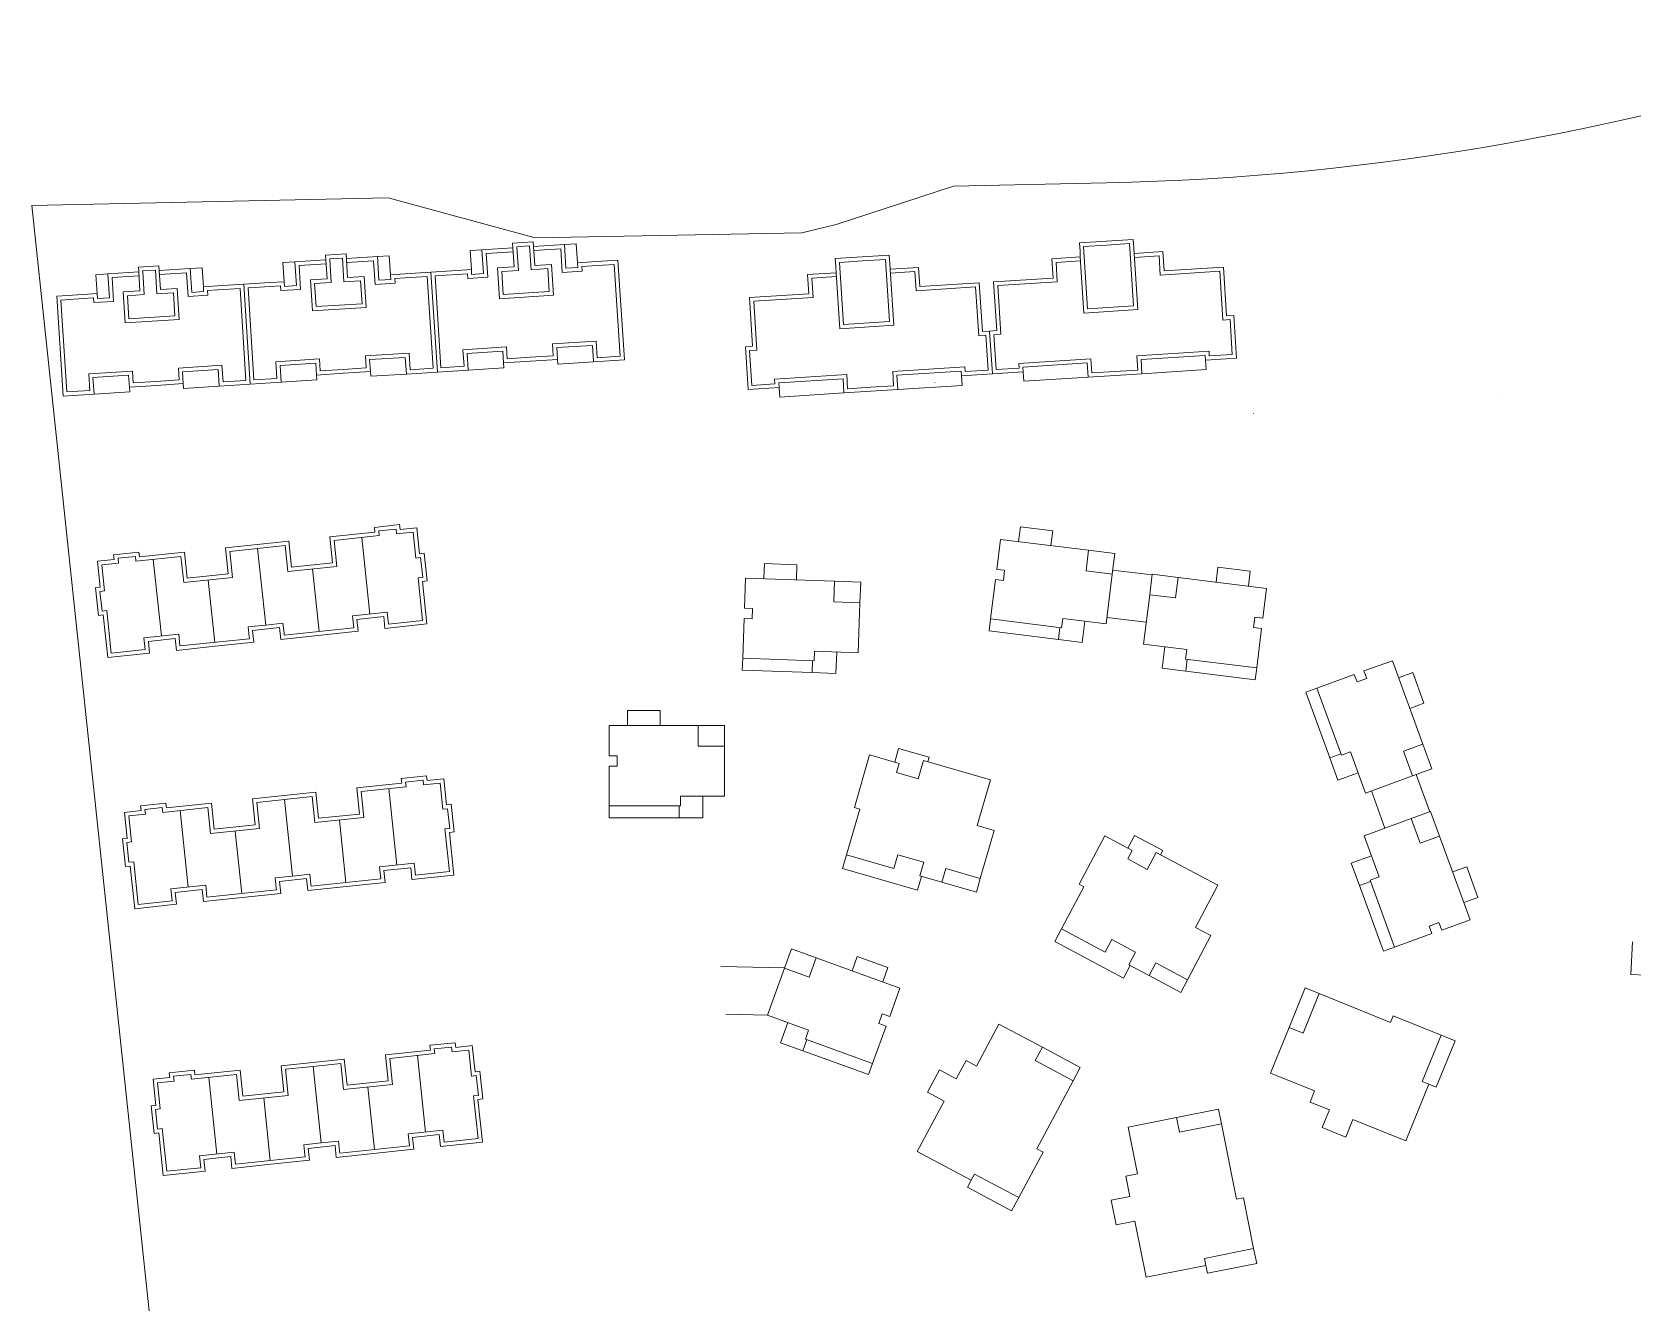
# Model space of a CAD drawing. Extents: x 195225 to 258225, y 4041 to 48538.
# Drawn here: x 204469 to 206483, y 8567 to 10166 of the extents above; entities that cross this region are included whole.
import ezdxf

# ---------------------------------------------------------------- set-up
doc = ezdxf.new("R2010")
doc.units = 0
doc.header["$LTSCALE"] = 1000
doc.header["$MEASUREMENT"] = 0
doc.layers.add('140', color=2, linetype='Continuous', lineweight=5)
doc.layers.add('DingDianTu', color=5, linetype='Continuous', lineweight=0)

# ---------------------------------------------------------------- blocks, each defined once
blk = doc.blocks.new('dafasfd')
at = {"layer": 'DingDianTu', "color": 7, "const_width": 100}
blk.add_lwpolyline([(36368038, 16363912), (36368954, 16361479), (36372042, 16362641), (36374261, 16356745), (36369114, 16354807), (36369537, 16353684), (36361113, 16350514), (36359352, 16355194), (36360288, 16355546), (36359830, 16356763), (36358894, 16356410), (36357556, 16359967)], close=True, dxfattribs=at)
for points in [[(36363546, 16362221), (36362876, 16363999), (36359039, 16362555), (36359708, 16360777)], [(36371734, 16355794), (36372686, 16353267), (36369878, 16352210), (36369350, 16353614)]]:
    blk.add_lwpolyline(points, dxfattribs=at)
at = {"layer": 'DingDianTu', "color": 7}
for points in [[(36369878, 16352210), (36361642, 16349110), (36361113, 16350514)], [(36368038, 16363912), (36371127, 16365074), (36372042, 16362641)]]:
    blk.add_lwpolyline(points, dxfattribs=at)
blk = doc.blocks.new('*E122')
at = {"layer": 'DingDianTu', "color": 7, "xscale": 0.001000002024510444, "yscale": 0.001000000163912773, "zscale": 0.001, "rotation": 339.3761177849276}
blk.add_blockref('dafasfd', (22613, -20413), dxfattribs=at)
blk = doc.blocks.new('*E121')
at = {"layer": 'DingDianTu', "color": 7, "xscale": 0.001000002024510444, "yscale": 0.001000000163912773, "zscale": 0.001, "rotation": 339.3761177849276}
blk.add_blockref('dafasfd', (22613, -20413), dxfattribs=at)
blk = doc.blocks.new('*E120')
at = {"layer": 'DingDianTu', "color": 7, "xscale": 0.001000002024510444, "yscale": 0.001000000163912773, "zscale": 0.001, "rotation": 339.3761177849276}
blk.add_blockref('dafasfd', (22613, -20413), dxfattribs=at)
blk = doc.blocks.new('*E119')
at = {"layer": 'DingDianTu', "color": 7, "xscale": 0.001000002024510444, "yscale": 0.001000000163912773, "zscale": 0.001, "rotation": 339.3761177849276}
blk.add_blockref('dafasfd', (22613, -20413), dxfattribs=at)

msp = doc.modelspace()

# ---------------------------------------------------------------- linework, layer by layer
at = {"layer": '140', "color": 7}
for p, q in [((205628.9, 9972), (205481, 9923.5)), ((205821.6, 9976.1), (205628.9, 9972)), ((204917, 9957.1), (204468.8, 9947.7)), ((205102.4, 9906.7), (204917, 9957.1)), ((204468.8, 9947.7), (204775.4, 7053.5)), ((205438, 9913.4), (205102.4, 9906.7)), ((205481, 9923.5), (205438, 9913.4)), ((205020.3, 9890.9), (205035.3, 9891.8)), ((205021.9, 9866.9), (205020.3, 9890.9)), ((205074.2, 9894.3), (205035.3, 9891.8)), ((205035.3, 9891.8), (205037.2, 9861.9)), ((205099.8, 9902), (205073.8, 9900.3)), ((205073.8, 9900.3), (205074.2, 9894.3)), ((205074.2, 9894.3), (205075.7, 9870.4)), ((205095.1, 9896.7), (205079.1, 9895.7)), ((205079.1, 9895.7), (205079.2, 9894.7)), ((205079.2, 9894.7), (205081.1, 9865.7)), ((205097, 9866.8), (205095.1, 9896.7)), ((205100.2, 9896), (205099.8, 9902)), ((205101.7, 9872.1), (205099.8, 9902)), ((205139.1, 9898.5), (205100.2, 9896)), ((205134.4, 9893.2), (205100.5, 9891)), ((205136.3, 9863.3), (205134.4, 9893.2)), ((205154, 9899.5), (205139.1, 9898.5)), ((205141, 9868.6), (205139.1, 9898.5)), ((205155.6, 9875.5), (205154, 9899.5)), ((205821.3, 9902.7), (205787.4, 9900.5)), ((205787.4, 9900.5), (205788.1, 9890)), ((205788.1, 9890), (205788.5, 9882.9)), ((205821.6, 9897.7), (205792.7, 9895.9)), ((205792.7, 9895.9), (205797.7, 9817.5)), ((205821.3, 9902.7), (205855.2, 9904.9)), ((205850.6, 9899.6), (205821.6, 9897.7)), ((205855.6, 9821.3), (205850.6, 9899.6)), ((205855.2, 9904.9), (205855.9, 9894.4)), ((205855.9, 9894.4), (205856.4, 9887.2)), ((205856.4, 9887.2), (205892.3, 9889.6)), ((205892.3, 9889.6), (205893.9, 9865.3)), ((204628.7, 9871.6), (204602.8, 9870)), ((204602.8, 9870), (204603.2, 9864)), ((204629.1, 9865.7), (204628.7, 9871.6)), ((204630.7, 9841.7), (204628.7, 9871.6)), ((204784.8, 9875.7), (204799.8, 9876.7)), ((204786.3, 9851.7), (204784.8, 9875.7)), ((204838.7, 9879.2), (204799.8, 9876.7)), ((204799.8, 9876.7), (204801.7, 9846.7)), ((204839, 9874.2), (204805.1, 9872)), ((204805.1, 9872), (204807, 9842)), ((204864.3, 9886.8), (204838.3, 9885.2)), ((204838.3, 9885.2), (204838.7, 9879.2)), ((204838.7, 9879.2), (204840.2, 9855.2)), ((204859.6, 9881.5), (204843.6, 9880.5)), ((204843.6, 9880.5), (204843.7, 9879.5)), ((204843.7, 9879.5), (204845.5, 9850.5)), ((204861.5, 9851.6), (204859.6, 9881.5)), ((204864.6, 9880.8), (204864.3, 9886.8)), ((204866.2, 9856.9), (204864.3, 9886.8)), ((204903.6, 9883.3), (204864.6, 9880.8)), ((204898.9, 9878), (204865, 9875.8)), ((204900.8, 9848.1), (204898.9, 9878)), ((204918.5, 9884.3), (204903.6, 9883.3)), ((204905.5, 9853.4), (204903.6, 9883.3)), ((204920.1, 9860.4), (204918.5, 9884.3)), ((205074.5, 9889.4), (205040.6, 9887.2)), ((205040.6, 9887.2), (205042.5, 9857.2)), ((205075.7, 9870.4), (205054.8, 9869)), ((205122.7, 9873.4), (205101.7, 9872.1)), ((205125.2, 9834.5), (205122.7, 9873.4)), ((205156, 9869.6), (205141, 9868.6)), ((205173.5, 9876.7), (205155.6, 9875.5)), ((205155.6, 9875.5), (205156, 9869.6)), ((205173.9, 9871.7), (205160.9, 9870.9)), ((205160.9, 9870.9), (205161.3, 9864.9)), ((205206.5, 9878.8), (205173.5, 9876.7)), ((205201.8, 9873.5), (205173.9, 9871.7)), ((205209.3, 9757.8), (205201.8, 9873.5)), ((205214.6, 9753.1), (205206.5, 9878.8)), ((205513.9, 9882.9), (205480, 9880.7)), ((205480, 9880.7), (205480.7, 9870.2)), ((205480.7, 9870.2), (205481.2, 9863)), ((205514.3, 9877.9), (205485.3, 9876)), ((205485.3, 9876), (205490.4, 9797.7)), ((205513.9, 9882.9), (205547.9, 9885.1)), ((205543.2, 9879.8), (205514.3, 9877.9)), ((205548.3, 9801.4), (205543.2, 9879.8)), ((205547.9, 9885.1), (205548.5, 9874.6)), ((205548.5, 9874.6), (205549, 9867.4)), ((205549, 9867.4), (205584.9, 9869.7)), ((205584.9, 9869.7), (205586.5, 9845.5)), ((205788.5, 9882.9), (205752.6, 9880.5)), ((205752.6, 9880.5), (205754.2, 9856.3)), ((205788.8, 9877.9), (205757.9, 9875.9)), ((205757.9, 9875.9), (205759.5, 9851.6)), ((205788.5, 9882.9), (205793.1, 9812.2)), ((205860.9, 9816.6), (205856.4, 9887.2)), ((205856.7, 9882.2), (205887.6, 9884.2)), ((205887.6, 9884.2), (205889.2, 9860)), ((205893.9, 9865.3), (205968.7, 9870.1)), ((205968.7, 9870.1), (205972.7, 9808.8)), ((204549.3, 9860.5), (204564.3, 9861.5)), ((204550.8, 9836.6), (204549.3, 9860.5)), ((204603.2, 9864), (204564.3, 9861.5)), ((204564.3, 9861.5), (204566.2, 9831.5)), ((204603.5, 9859), (204569.6, 9856.8)), ((204569.6, 9856.8), (204571.5, 9826.9)), ((204603.2, 9864), (204604.7, 9840)), ((204624.1, 9866.3), (204608.1, 9865.3)), ((204608.1, 9865.3), (204608.2, 9864.3)), ((204608.2, 9864.3), (204610, 9835.4)), ((204626, 9836.4), (204624.1, 9866.3)), ((204668, 9868.2), (204629.1, 9865.7)), ((204663.4, 9862.9), (204629.4, 9860.7)), ((204665.3, 9832.9), (204663.4, 9862.9)), ((204683, 9869.1), (204668, 9868.2)), ((204670, 9838.2), (204668, 9868.2)), ((204684.6, 9845.2), (204683, 9869.1)), ((204768.4, 9850.6), (204735.5, 9848.5)), ((204786.3, 9851.7), (204768.4, 9850.6)), ((204786.7, 9845.8), (204786.3, 9851.7)), ((204840.2, 9855.2), (204819.3, 9853.9)), ((204819.3, 9853.9), (204821.8, 9814.9)), ((204845.5, 9850.5), (204824.6, 9849.2)), ((204824.6, 9849.2), (204826.5, 9820.3)), ((204882.5, 9852.9), (204861.5, 9851.6)), ((204887.1, 9858.2), (204866.2, 9856.9)), ((204884.3, 9824), (204882.5, 9852.9)), ((204889.6, 9819.3), (204887.1, 9858.2)), ((204925.8, 9849.7), (204900.8, 9848.1)), ((204920.5, 9854.4), (204905.5, 9853.4)), ((204938, 9861.5), (204920.1, 9860.4)), ((204920.1, 9860.4), (204920.5, 9854.4)), ((204938.4, 9856.5), (204925.4, 9855.7)), ((204925.4, 9855.7), (204925.8, 9849.7)), ((204971, 9863.6), (204938, 9861.5)), ((204966.3, 9858.3), (204938.4, 9856.5)), ((204973.8, 9742.6), (204966.3, 9858.3)), ((205003.9, 9865.8), (204971, 9863.6)), ((204979.1, 9737.9), (204971, 9863.6)), ((204971, 9863.6), (204979.1, 9737.9)), ((205004.2, 9860.8), (204976.3, 9859)), ((204976.3, 9859), (204983.7, 9743.2)), ((205021.9, 9866.9), (205003.9, 9865.8)), ((205017.2, 9861.6), (205004.2, 9860.8)), ((205017.6, 9855.6), (205017.2, 9861.6)), ((205042.5, 9857.2), (205017.6, 9855.6)), ((205022.2, 9860.9), (205021.9, 9866.9)), ((205037.2, 9861.9), (205022.2, 9860.9)), ((205054.8, 9869), (205057.3, 9830.1)), ((205081.1, 9865.7), (205060.1, 9864.4)), ((205060.1, 9864.4), (205062, 9835.4)), ((205118, 9868.1), (205097, 9866.8)), ((205119.8, 9839.2), (205118, 9868.1)), ((205161.3, 9864.9), (205136.3, 9863.3)), ((205481.2, 9863), (205445.2, 9860.7)), ((205445.2, 9860.7), (205446.8, 9836.5)), ((205481.5, 9858.1), (205450.5, 9856.1)), ((205450.5, 9856.1), (205452.1, 9831.8)), ((205481.2, 9863), (205485.7, 9792.4)), ((205553.6, 9796.8), (205549, 9867.4)), ((205549.3, 9862.4), (205580.3, 9864.4)), ((205580.3, 9864.4), (205581.8, 9840.2)), ((205586.5, 9845.5), (205661.3, 9850.3)), ((205661.3, 9850.3), (205665.3, 9788.9)), ((205754.2, 9856.3), (205679.3, 9851.5)), ((205679.3, 9851.5), (205683.3, 9790.1)), ((205759.5, 9851.6), (205684.6, 9846.8)), ((205889.2, 9860), (205964, 9864.8)), ((205964, 9864.8), (205968, 9803.4)), ((204532.9, 9835.4), (204499.9, 9833.3)), ((204499.9, 9833.3), (204508, 9707.5)), ((204533.2, 9830.4), (204505.3, 9828.6)), ((204550.8, 9836.6), (204532.9, 9835.4)), ((204546.2, 9831.2), (204533.2, 9830.4)), ((204546.6, 9825.3), (204546.2, 9831.2)), ((204551.2, 9830.6), (204550.8, 9836.6)), ((204566.2, 9831.5), (204551.2, 9830.6)), ((204604.7, 9840), (204583.8, 9838.7)), ((204583.8, 9838.7), (204586.3, 9799.8)), ((204610, 9835.4), (204589.1, 9834)), ((204589.1, 9834), (204590.9, 9805.1)), ((204647, 9837.7), (204626, 9836.4)), ((204651.6, 9843.1), (204630.7, 9841.7)), ((204648.8, 9808.8), (204647, 9837.7)), ((204654.1, 9804.1), (204651.6, 9843.1)), ((204690.3, 9834.5), (204665.3, 9832.9)), ((204684.9, 9839.2), (204670, 9838.2)), ((204702.5, 9846.3), (204684.6, 9845.2)), ((204684.6, 9845.2), (204684.9, 9839.2)), ((204702.8, 9841.3), (204689.9, 9840.5)), ((204689.9, 9840.5), (204690.3, 9834.5)), ((204735.5, 9848.5), (204702.5, 9846.3)), ((204730.8, 9843.1), (204702.8, 9841.3)), ((204738.2, 9727.4), (204730.8, 9843.1)), ((204743.6, 9722.7), (204735.5, 9848.5)), ((204735.5, 9848.5), (204743.6, 9722.7)), ((204768.7, 9845.6), (204740.8, 9843.8)), ((204740.8, 9843.8), (204748.2, 9728)), ((204781.7, 9846.4), (204768.7, 9845.6)), ((204782.1, 9840.4), (204781.7, 9846.4)), ((204807, 9842), (204782.1, 9840.4)), ((204801.7, 9846.7), (204786.7, 9845.8)), ((205057.3, 9830.1), (205125.2, 9834.5)), ((205062, 9835.4), (205119.8, 9839.2)), ((205446.8, 9836.5), (205371.9, 9831.6)), ((205371.9, 9831.6), (205375.9, 9770.3)), ((205452.1, 9831.8), (205377.3, 9827)), ((205581.8, 9840.2), (205656.7, 9845)), ((205656.7, 9845), (205660.6, 9783.6)), ((205684.6, 9846.8), (205688.6, 9785.4)), ((204505.3, 9828.6), (204512.7, 9712.8)), ((204571.5, 9826.9), (204546.6, 9825.3)), ((204821.8, 9814.9), (204889.6, 9819.3)), ((204826.5, 9820.3), (204884.3, 9824)), ((205377.3, 9827), (205381.2, 9765.6)), ((205793.1, 9812.2), (205860.9, 9816.6)), ((205797.7, 9817.5), (205855.6, 9821.3)), ((205972.7, 9808.8), (205981.6, 9809.3)), ((205981.6, 9809.3), (205985.1, 9755.4)), ((204586.3, 9799.8), (204654.1, 9804.1)), ((204590.9, 9805.1), (204648.8, 9808.8)), ((205485.7, 9792.4), (205553.6, 9796.8)), ((205490.4, 9797.7), (205548.3, 9801.4)), ((205665.3, 9788.9), (205674.3, 9789.5)), ((205683.3, 9790.1), (205674.3, 9789.5)), ((205674.3, 9789.5), (205677.8, 9735.6)), ((205674.3, 9789.5), (205677.8, 9735.6)), ((205968, 9803.4), (205977, 9804)), ((205977, 9804), (205979.8, 9760.1)), ((205011.3, 9766), (205066.2, 9769.6)), ((205066.2, 9769.6), (205067.2, 9754.6)), ((205124.1, 9773.3), (205179, 9776.8)), ((205125.1, 9758.3), (205124.1, 9773.3)), ((205129.4, 9768.6), (205174.3, 9771.5)), ((205130.4, 9753.7), (205129.4, 9768.6)), ((205174.3, 9771.5), (205175.7, 9750.6)), ((205179, 9776.8), (205180.3, 9755.9)), ((205375.9, 9770.3), (205366.9, 9769.7)), ((205366.9, 9769.7), (205370.4, 9715.8)), ((205660.6, 9783.6), (205669.6, 9784.2)), ((205669.6, 9784.2), (205672.4, 9740.3)), ((205688.6, 9785.4), (205679.6, 9784.9)), ((205679.6, 9784.9), (205682.4, 9740.9)), ((204775.8, 9750.9), (204830.7, 9754.4)), ((204777.2, 9729.9), (204775.8, 9750.9)), ((204781.1, 9746.2), (204826, 9749.1)), ((204826, 9749.1), (204827, 9734.1)), ((204830.7, 9754.4), (204831.7, 9739.4)), ((204888.6, 9758.1), (204943.5, 9761.7)), ((204889.5, 9743.2), (204888.6, 9758.1)), ((204893.9, 9753.5), (204938.8, 9756.4)), ((204894.9, 9738.5), (204893.9, 9753.5)), ((204938.8, 9756.4), (204940.2, 9735.4)), ((204943.5, 9761.7), (204944.8, 9740.7)), ((205012.7, 9745.1), (205011.3, 9766)), ((205016.6, 9761.4), (205061.5, 9764.3)), ((205018, 9740.4), (205016.6, 9761.4)), ((205061.5, 9764.3), (205062.5, 9749.3)), ((205062.5, 9749.3), (205096.4, 9751.5)), ((205062.9, 9743.3), (205062.5, 9749.3)), ((205067.2, 9754.6), (205096.1, 9756.5)), ((205096.1, 9756.5), (205125.1, 9758.3)), ((205096.4, 9751.5), (205130.4, 9753.7)), ((205130.8, 9747.7), (205130.4, 9753.7)), ((205175.7, 9750.6), (205130.8, 9747.7)), ((205175.7, 9750.6), (205214.6, 9753.1)), ((205180.3, 9755.9), (205209.3, 9757.8)), ((205381.2, 9765.6), (205372.2, 9765)), ((205372.2, 9765), (205375.1, 9721.1)), ((205711, 9748.8), (205801.8, 9754.7)), ((205711.4, 9742.8), (205711, 9748.8)), ((205716.3, 9744.1), (205797.1, 9749.3)), ((205797.1, 9749.3), (205798.3, 9731.4)), ((205801.8, 9754.7), (205802.9, 9736.7)), ((205950.5, 9764.2), (205859.7, 9758.4)), ((205859.7, 9758.4), (205860.8, 9740.4)), ((205945.8, 9758.9), (205865, 9753.7)), ((205865, 9753.7), (205866.1, 9735.8)), ((205946.2, 9752.9), (205945.8, 9758.9)), ((205985.1, 9755.4), (205946.2, 9752.9)), ((205947, 9741), (205946.2, 9752.9)), ((205950.9, 9758.2), (205950.5, 9764.2)), ((205979.8, 9760.1), (205950.9, 9758.2)), ((204540.3, 9735.7), (204595.2, 9739.2)), ((204541.7, 9714.7), (204540.3, 9735.7)), ((204545.6, 9731), (204590.5, 9733.9)), ((204547, 9710), (204545.6, 9731)), ((204590.5, 9733.9), (204591.5, 9718.9)), ((204595.2, 9739.2), (204596.2, 9724.2)), ((204653.1, 9742.9), (204708, 9746.5)), ((204654, 9728), (204653.1, 9742.9)), ((204658.4, 9738.3), (204703.3, 9741.2)), ((204659.3, 9723.3), (204658.4, 9738.3)), ((204703.3, 9741.2), (204704.6, 9720.2)), ((204708, 9746.5), (204709.3, 9725.5)), ((204748.2, 9728), (204777.2, 9729.9)), ((204782.5, 9725.2), (204781.1, 9746.2)), ((204827, 9734.1), (204860.9, 9736.3)), ((204827.4, 9728.1), (204827, 9734.1)), ((204831.7, 9739.4), (204860.6, 9741.3)), ((204860.6, 9741.3), (204889.5, 9743.2)), ((204860.9, 9736.3), (204894.9, 9738.5)), ((204895.2, 9732.5), (204894.9, 9738.5)), ((204940.2, 9735.4), (204895.2, 9732.5)), ((204940.2, 9735.4), (204979.1, 9737.9)), ((204944.8, 9740.7), (204973.8, 9742.6)), ((204979.1, 9737.9), (205018, 9740.4)), ((204983.7, 9743.2), (205012.7, 9745.1)), ((205018, 9740.4), (205062.9, 9743.3)), ((205403.6, 9729), (205494.4, 9734.8)), ((205404, 9723), (205403.6, 9729)), ((205408.9, 9724.3), (205489.8, 9729.5)), ((205489.8, 9729.5), (205490.9, 9711.6)), ((205494.4, 9734.8), (205495.6, 9716.9)), ((205643.1, 9744.4), (205552.3, 9738.6)), ((205552.3, 9738.6), (205553.5, 9720.6)), ((205638.5, 9739.1), (205557.6, 9733.9)), ((205557.6, 9733.9), (205558.8, 9715.9)), ((205638.8, 9733.1), (205638.5, 9739.1)), ((205677.8, 9735.6), (205638.8, 9733.1)), ((205639.6, 9721.1), (205638.8, 9733.1)), ((205643.5, 9738.4), (205643.1, 9744.4)), ((205672.4, 9740.3), (205643.5, 9738.4)), ((205677.8, 9735.6), (205716.7, 9738.1)), ((205682.4, 9740.9), (205711.4, 9742.8)), ((205716.7, 9738.1), (205716.3, 9744.1)), ((205716.7, 9738.1), (205717.4, 9726.2)), ((205717.4, 9726.2), (205798.3, 9731.4)), ((205798.3, 9731.4), (205832.2, 9733.6)), ((205802.9, 9736.7), (205831.9, 9738.6)), ((205860.8, 9740.4), (205831.9, 9738.6)), ((205866.1, 9735.8), (205832.2, 9733.6)), ((205866.1, 9735.8), (205947, 9741)), ((204508, 9707.5), (204547, 9710)), ((204512.7, 9712.8), (204541.7, 9714.7)), ((204547, 9710), (204591.9, 9712.9)), ((204591.5, 9718.9), (204625.4, 9721.1)), ((204591.9, 9712.9), (204591.5, 9718.9)), ((204596.2, 9724.2), (204625.1, 9726.1)), ((204625.1, 9726.1), (204654, 9728)), ((204625.4, 9721.1), (204659.3, 9723.3)), ((204659.7, 9717.3), (204659.3, 9723.3)), ((204704.6, 9720.2), (204659.7, 9717.3)), ((204704.6, 9720.2), (204743.6, 9722.7)), ((204709.3, 9725.5), (204738.2, 9727.4)), ((204743.6, 9722.7), (204782.5, 9725.2)), ((204782.5, 9725.2), (204827.4, 9728.1)), ((205370.4, 9715.8), (205409.3, 9718.3)), ((205375.1, 9721.1), (205404, 9723)), ((205409.3, 9718.3), (205408.9, 9724.3)), ((205409.3, 9718.3), (205410.1, 9706.4)), ((205410.1, 9706.4), (205490.9, 9711.6)), ((205490.9, 9711.6), (205524.8, 9713.8)), ((205495.6, 9716.9), (205524.5, 9718.7)), ((205553.5, 9720.6), (205524.5, 9718.7)), ((205558.8, 9715.9), (205524.8, 9713.8)), ((205558.8, 9715.9), (205639.6, 9721.1)), ((204843.8, 9530.4), (204900.5, 9536.3)), ((204847.2, 9497.6), (204843.8, 9530.4)), ((204905.9, 9531.9), (204849.3, 9525.9)), ((204894.2, 9433.1), (204884.1, 9529.6)), ((204899.8, 9542.3), (204931.6, 9545.7)), ((204900.5, 9536.3), (204899.8, 9542.3)), ((204927.2, 9540.2), (204905.3, 9537.9)), ((204905.3, 9537.9), (204905.9, 9531.9)), ((204927.8, 9534.2), (204927.2, 9540.2)), ((204948.7, 9536.4), (204927.8, 9534.2)), ((204931.6, 9545.7), (204932.3, 9539.7)), ((204932.3, 9539.7), (204953.2, 9541.9)), ((204952.2, 9503.6), (204948.7, 9536.4)), ((204953.2, 9541.9), (204956.6, 9509.1)), ((205683.2, 9489.4), (205687.9, 9527.1)), ((205687.9, 9527.1), (205799, 9513.4)), ((205713, 9543.1), (205710.7, 9524.3)), ((205753.7, 9538.1), (205713, 9543.1)), ((205751.4, 9519.3), (205753.7, 9538.1)), ((204571.6, 9507.7), (204603.5, 9511.1)), ((204572.3, 9501.8), (204571.6, 9507.7)), ((204603.5, 9511.1), (204604.1, 9505.1)), ((204604.1, 9505.1), (204660.8, 9511.1)), ((204660.8, 9511.1), (204664.2, 9478.3)), ((204712.5, 9516.5), (204792.1, 9524.9)), ((204715.9, 9483.7), (204712.5, 9516.5)), ((204718, 9512.1), (204752.8, 9515.8)), ((204721.4, 9479.3), (204718, 9512.1)), ((204787.6, 9519.4), (204752.8, 9515.8)), ((204763, 9419.3), (204752.8, 9515.8)), ((204763, 9419.3), (204752.8, 9515.8)), ((204763, 9419.3), (204752.8, 9515.8)), ((204763, 9419.3), (204752.8, 9515.8)), ((204791.1, 9486.6), (204787.6, 9519.4)), ((204792.1, 9524.9), (204795.5, 9492.1)), ((204849.3, 9525.9), (204852.7, 9493.1)), ((204956.6, 9509.1), (204962.6, 9509.7)), ((204962.6, 9509.7), (204966.3, 9474.9)), ((205799, 9513.4), (205795.8, 9487.6)), ((205799, 9513.4), (205831.8, 9509.3)), ((205831.8, 9509.3), (205828.6, 9483.5)), ((204551.4, 9499.6), (204572.3, 9501.8)), ((204554.8, 9466.8), (204551.4, 9499.6)), ((204556.9, 9495.1), (204577.8, 9497.3)), ((204560.3, 9462.3), (204556.9, 9495.1)), ((204577.1, 9503.3), (204599, 9505.6)), ((204577.8, 9497.3), (204577.1, 9503.3)), ((204599, 9505.6), (204599.6, 9499.6)), ((204599.6, 9499.6), (204656.3, 9505.6)), ((204631.7, 9405.5), (204621.5, 9501.9)), ((204656.3, 9505.6), (204659.8, 9472.8)), ((204852.7, 9493.1), (204791.1, 9486.6)), ((204795.5, 9492.1), (204847.2, 9497.6)), ((204821.9, 9489.9), (204830.2, 9411.3)), ((204821.9, 9489.9), (204830.2, 9411.3)), ((204958.1, 9504.2), (204952.2, 9503.6)), ((204960.8, 9479.3), (204958.1, 9504.2)), ((205390.8, 9496.7), (205390.1, 9477.7)), ((205431.8, 9495.2), (205390.8, 9496.7)), ((205431.1, 9476.2), (205431.8, 9495.2)), ((205693.1, 9488.2), (205683.2, 9489.4)), ((205691.6, 9475.3), (205693.1, 9488.2)), ((205795.8, 9487.6), (205828.6, 9483.5)), ((205878.8, 9482.3), (205829.2, 9488.5)), ((205959.3, 9473.4), (205961.7, 9492.3)), ((205961.7, 9492.3), (206002.4, 9487.2)), ((206002.4, 9487.2), (206000, 9468.4)), ((204548.9, 9466.1), (204554.8, 9466.8)), ((204659.8, 9472.8), (204721.4, 9479.3)), ((204664.2, 9478.3), (204715.9, 9483.7)), ((204690.6, 9476), (204698.9, 9397.5)), ((204690.6, 9476), (204698.9, 9397.5)), ((204954.8, 9478.7), (204960.8, 9479.3)), ((204960.4, 9425), (204954.8, 9478.7)), ((204966.3, 9474.9), (204960.3, 9474.3)), ((204960.3, 9474.3), (204965.9, 9420.6)), ((205365.8, 9440.5), (205367.1, 9478.5)), ((205367.1, 9478.5), (205479.1, 9474.5)), ((205479.1, 9474.5), (205478.1, 9448.5)), ((205479.1, 9474.5), (205512, 9473.3)), ((205512, 9473.3), (205511.1, 9447.3)), ((205675.5, 9426.9), (205681.6, 9476.5)), ((205681.6, 9476.5), (205691.6, 9475.3)), ((205828.6, 9483.5), (205820.9, 9421)), ((205879, 9483.3), (205875.8, 9457.5)), ((205911.7, 9479.3), (205879, 9483.3)), ((205911.7, 9479.3), (205908.5, 9453.5)), ((206022.9, 9465.5), (205911.7, 9479.3)), ((204552.5, 9431.3), (204548.9, 9466.1)), ((204554.4, 9461.7), (204560.3, 9462.3)), ((204557, 9436.8), (204554.4, 9461.7)), ((205478.1, 9448.5), (205511.1, 9447.3)), ((205511.1, 9447.3), (205508.8, 9384.4)), ((205875.8, 9457.5), (205868, 9395)), ((205908.5, 9453.5), (205875.8, 9457.5)), ((206018.2, 9427.8), (206022.9, 9465.5)), ((204558.5, 9432), (204552.5, 9431.3)), ((204563, 9437.5), (204557, 9436.8)), ((204564.2, 9378.3), (204558.5, 9432)), ((204568.6, 9383.7), (204563, 9437.5)), ((204872.3, 9430.8), (204916.1, 9435.4)), ((204873.9, 9415.9), (204872.3, 9430.8)), ((204911.7, 9429.9), (204877.8, 9426.4)), ((204877.8, 9426.4), (204879.4, 9411.5)), ((204913.2, 9415), (204911.7, 9429.9)), ((204916.1, 9435.4), (204917.7, 9420.5)), ((205363.5, 9377.6), (205365.3, 9427.6)), ((205365.3, 9427.6), (205375.3, 9427.2)), ((205375.8, 9440.2), (205365.8, 9440.5)), ((205375.3, 9427.2), (205375.8, 9440.2)), ((205673.7, 9412), (205675.5, 9426.9)), ((205764.8, 9415.8), (205675.5, 9426.9)), ((205766.3, 9427.7), (205764.8, 9415.8)), ((205820.9, 9421), (205766.3, 9427.7)), ((205871.5, 9422.8), (205821.9, 9428.9)), ((206006.7, 9416.2), (206008.3, 9429.1)), ((206008.3, 9429.1), (206018.2, 9427.8)), ((204653.6, 9407.8), (204609.8, 9403.2)), ((204655.1, 9392.9), (204653.6, 9407.8)), ((204763, 9419.3), (204741.1, 9417)), ((204741.1, 9417), (204742.4, 9404.6)), ((204780.4, 9416.1), (204746.6, 9412.5)), ((204746.6, 9412.5), (204748.1, 9397.6)), ((204763, 9419.3), (204784.8, 9421.6)), ((204782, 9401.2), (204780.4, 9416.1)), ((204879.4, 9411.5), (204782, 9401.2)), ((204784.8, 9421.6), (204786.1, 9409.2)), ((204786.1, 9409.2), (204786.4, 9406.7)), ((204786.4, 9406.7), (204873.9, 9415.9)), ((204965.9, 9420.6), (204913.2, 9415)), ((204917.7, 9420.5), (204960.4, 9425)), ((205761, 9401.2), (205673.7, 9412)), ((205761, 9401.2), (205762.8, 9416.1)), ((205794.1, 9424.3), (205790.8, 9397.5)), ((206016.6, 9414.9), (206006.7, 9416.2)), ((206010.5, 9365.3), (206016.6, 9414.9)), ((204611.4, 9388.3), (204568.6, 9383.7)), ((204609.8, 9403.2), (204611.4, 9388.3)), ((204649.1, 9402.3), (204615.3, 9398.7)), ((204615.3, 9398.7), (204616.9, 9383.8)), ((204650.7, 9387.4), (204649.1, 9402.3)), ((204699.4, 9392.5), (204650.7, 9387.4)), ((204742.6, 9402.1), (204655.1, 9392.9)), ((204748.1, 9397.6), (204699.4, 9392.5)), ((204742.4, 9404.6), (204742.6, 9402.1)), ((205453.9, 9386.4), (205453.5, 9374.4)), ((205508.8, 9384.4), (205453.9, 9386.4)), ((205790.8, 9397.5), (205761, 9401.2)), ((205868, 9395), (205922.6, 9388.3)), ((205894.8, 9391.7), (205891.5, 9364.9)), ((205922.6, 9388.3), (205921.1, 9376.3)), ((204616.9, 9383.8), (204564.2, 9378.3)), ((205363, 9362.6), (205363.5, 9377.6)), ((205453.5, 9374.4), (205363.5, 9377.6)), ((205450.9, 9359.4), (205451.5, 9374.4)), ((205481.9, 9385.3), (205480.9, 9358.4)), ((205921.1, 9376.3), (206010.5, 9365.3)), ((205921.3, 9361.2), (205923.1, 9376.1)), ((206145.6, 9361.4), (206181.3, 9374.4)), ((206181.3, 9374.4), (206219.7, 9269.2)), ((205450.9, 9359.4), (205363, 9362.6)), ((205480.9, 9358.4), (205450.9, 9359.4)), ((205891.5, 9364.9), (205921.3, 9361.2)), ((205921.3, 9361.2), (206008.6, 9350.4)), ((206008.6, 9350.4), (206010.5, 9365.3)), ((206086.4, 9339.8), (206133.4, 9357)), ((206133.4, 9357), (206136.8, 9347.6)), ((206136.8, 9347.6), (206149, 9352)), ((206149, 9352), (206145.6, 9361.4)), ((206207, 9359.4), (206189.2, 9352.8)), ((206221.1, 9320.8), (206207, 9359.4)), ((206072.3, 9334.7), (206086.4, 9339.8)), ((206102.5, 9252), (206072.3, 9334.7)), ((206117.3, 9255.3), (206086.4, 9339.8)), ((205259.4, 9311.6), (205218.4, 9311.5)), ((205218.4, 9311.5), (205218.4, 9292.6)), ((205259.4, 9292.6), (205259.4, 9311.6)), ((206203.2, 9314.3), (206221.1, 9320.8)), ((205195.4, 9292.6), (205307.4, 9292.6)), ((205195.4, 9254.6), (205195.4, 9292.6)), ((205307.4, 9292.6), (205340.4, 9292.6)), ((205307.4, 9292.6), (205307.4, 9266.6)), ((205340.4, 9292.6), (205340.4, 9266.6)), ((205307.4, 9266.6), (205340.4, 9266.6)), ((205340.4, 9266.6), (205340.4, 9203.6)), ((206219.7, 9269.2), (206195.3, 9260.3)), ((206219.7, 9269.2), (206231, 9238.2)), ((205205.4, 9254.6), (205195.4, 9254.6)), ((205205.4, 9241.6), (205205.4, 9254.6)), ((205504.1, 9189.4), (205523.1, 9255.7)), ((205523.1, 9255.7), (205560.6, 9244.9)), ((205559.8, 9263.9), (205554.9, 9246.6)), ((205560.6, 9244.9), (205557.3, 9233.4)), ((205598.3, 9252.8), (205559.8, 9263.9)), ((205584.2, 9225.7), (205590.9, 9248.7)), ((205590.9, 9248.7), (205675.4, 9224.4)), ((205596.6, 9247.1), (205598.3, 9252.8)), ((206102.5, 9252), (206116.6, 9257.1)), ((206112.8, 9223.8), (206102.5, 9252)), ((206128.5, 9259.4), (206117.3, 9255.3)), ((206147.4, 9207.7), (206128.5, 9259.4)), ((206195.3, 9260.3), (206206.6, 9229.3)), ((204933.7, 9226.1), (204965.5, 9229.4)), ((204934.4, 9220.1), (204933.7, 9226.1)), ((204965.5, 9229.4), (204966.2, 9223.5)), ((204966.2, 9223.5), (204987.1, 9225.7)), ((204987.1, 9225.7), (204990.5, 9192.8)), ((205195.4, 9241.6), (205205.4, 9241.6)), ((205195.4, 9191.6), (205195.4, 9241.6)), ((205557.3, 9233.4), (205584.2, 9225.7)), ((206138.1, 9233.1), (206112.8, 9223.8)), ((206206.6, 9229.3), (206147.4, 9207.7)), ((206231, 9238.2), (206206.6, 9229.3)), ((206228.4, 9184.1), (206211.3, 9231)), ((204746.4, 9200.3), (204826, 9208.7)), ((204826, 9208.7), (204829.4, 9175.9)), ((204877.7, 9214.1), (204934.4, 9220.1)), ((204881.1, 9181.3), (204877.7, 9214.1)), ((204939.8, 9215.7), (204883.2, 9209.7)), ((204883.2, 9209.7), (204886.6, 9176.9)), ((204928.1, 9116.9), (204918, 9213.4)), ((204961.1, 9223.9), (204939.2, 9221.6)), ((204939.2, 9221.6), (204939.8, 9215.7)), ((204961.7, 9218), (204961.1, 9223.9)), ((204982.6, 9220.2), (204961.7, 9218)), ((204986.1, 9187.3), (204982.6, 9220.2)), ((205675.4, 9224.4), (205658.8, 9166.7)), ((206172, 9163.5), (206154.9, 9210.5)), ((204585.3, 9183.4), (204606.2, 9185.6)), ((204605.5, 9191.5), (204637.4, 9194.9)), ((204606.2, 9185.6), (204605.5, 9191.5)), ((204611, 9187.1), (204632.9, 9189.4)), ((204611.7, 9181.1), (204611, 9187.1)), ((204632.9, 9189.4), (204633.5, 9183.4)), ((204633.5, 9183.4), (204690.2, 9189.4)), ((204637.4, 9194.9), (204638, 9188.9)), ((204638, 9188.9), (204694.7, 9194.9)), ((204665.6, 9089.2), (204655.4, 9185.7)), ((204690.2, 9189.4), (204693.7, 9156.6)), ((204694.7, 9194.9), (204698.1, 9162.1)), ((204749.8, 9167.5), (204746.4, 9200.3)), ((204751.9, 9195.9), (204786.7, 9199.5)), ((204755.3, 9163.1), (204751.9, 9195.9)), ((204821.5, 9203.2), (204786.7, 9199.5)), ((204796.9, 9103.1), (204786.7, 9199.5)), ((204796.9, 9103.1), (204786.7, 9199.5)), ((204796.9, 9103.1), (204786.7, 9199.5)), ((204796.9, 9103.1), (204786.7, 9199.5)), ((204825, 9170.4), (204821.5, 9203.2)), ((204992, 9188), (204986.1, 9187.3)), ((204990.5, 9192.8), (204996.5, 9193.5)), ((204994.7, 9163.1), (204992, 9188)), ((204996.5, 9193.5), (205000.2, 9158.7)), ((205195.4, 9176.6), (205195.4, 9191.6)), ((205285.4, 9191.6), (205195.4, 9191.6)), ((205283.4, 9176.6), (205283.4, 9191.6)), ((205285.4, 9203.6), (205285.4, 9191.6)), ((205340.4, 9203.6), (205285.4, 9203.6)), ((205313.4, 9203.6), (205313.4, 9176.6)), ((205494.2, 9129.8), (205510.8, 9187.5)), ((205510.8, 9187.5), (205504.1, 9189.4)), ((204588.7, 9150.5), (204585.3, 9183.4)), ((204590.8, 9178.9), (204611.7, 9181.1)), ((204594.2, 9146.1), (204590.8, 9178.9)), ((204698.1, 9162.1), (204749.8, 9167.5)), ((204886.6, 9176.9), (204825, 9170.4)), ((204829.4, 9175.9), (204881.1, 9181.3)), ((204855.8, 9173.6), (204864.1, 9095.1)), ((204855.8, 9173.6), (204864.1, 9095.1)), ((205283.4, 9176.6), (205195.4, 9176.6)), ((205313.4, 9176.6), (205283.4, 9176.6)), ((205658.8, 9166.7), (205680, 9160.7)), ((206204.9, 9175.5), (206145.7, 9153.9)), ((206229.3, 9184.4), (206204.9, 9175.5)), ((206216.2, 9144.5), (206204.9, 9175.5)), ((206240.7, 9153.4), (206229.3, 9184.4)), ((204582.8, 9149.9), (204588.7, 9150.5)), ((204586.4, 9115.1), (204582.8, 9149.9)), ((204588.3, 9145.5), (204594.2, 9146.1)), ((204590.9, 9120.6), (204588.3, 9145.5)), ((204693.7, 9156.6), (204755.3, 9163.1)), ((204724.5, 9159.8), (204732.8, 9081.2)), ((204724.5, 9159.8), (204732.8, 9081.2)), ((204988.7, 9162.5), (204994.7, 9163.1)), ((204994.3, 9108.8), (204988.7, 9162.5)), ((205000.2, 9158.7), (204994.2, 9158)), ((204994.2, 9158), (204999.8, 9104.3)), ((205680, 9160.7), (205662.5, 9100.1)), ((205786.9, 9092.8), (205819.3, 9153.7)), ((205819.3, 9153.7), (205853.7, 9135.4)), ((205856.9, 9154.1), (205848.4, 9138.2)), ((205892.2, 9135.3), (205856.9, 9154.1)), ((206145.7, 9153.9), (206164.6, 9102.2)), ((206240.7, 9153.4), (206216.2, 9144.5)), ((206279.1, 9048.2), (206240.7, 9153.4)), ((205489.2, 9112.5), (205494.2, 9129.8)), ((205553.8, 9112.7), (205494.2, 9129.8)), ((205558.8, 9130), (205553.8, 9112.7)), ((205591.4, 9120.6), (205558.8, 9130)), ((205853.7, 9135.4), (205848.1, 9124.8)), ((205848.1, 9124.8), (205872.8, 9111.6)), ((205872.8, 9111.6), (205884.1, 9132.8)), ((205884.1, 9132.8), (205961.8, 9091.5)), ((205889.4, 9130), (205892.2, 9135.3)), ((206155, 9128.5), (206129.6, 9119.3)), ((204592.4, 9115.7), (204586.4, 9115.1)), ((204596.9, 9121.2), (204590.9, 9120.6)), ((204598.1, 9062), (204592.4, 9115.7)), ((204602.5, 9067.5), (204596.9, 9121.2)), ((204796.9, 9103.1), (204818.7, 9105.4)), ((204818.7, 9105.4), (204820, 9092.9)), ((204906.3, 9114.6), (204950, 9119.2)), ((204907.8, 9099.7), (204906.3, 9114.6)), ((204945.6, 9113.7), (204911.7, 9110.1)), ((204911.7, 9110.1), (204913.3, 9095.2)), ((204947.1, 9098.8), (204945.6, 9113.7)), ((204999.8, 9104.3), (204947.1, 9098.8)), ((204950, 9119.2), (204951.6, 9104.3)), ((204951.6, 9104.3), (204994.3, 9108.8)), ((205583.4, 9085.4), (205489.2, 9112.5)), ((205586.5, 9103.3), (205591.4, 9120.6)), ((205619.3, 9112.6), (205614.3, 9095.3)), ((205662.5, 9100.1), (205619.3, 9112.6)), ((206129.6, 9119.3), (206139.9, 9091.1)), ((206257.1, 9108.3), (206275, 9114.8)), ((206275, 9114.8), (206289, 9076.3)), ((204687.5, 9091.5), (204643.7, 9086.9)), ((204643.7, 9086.9), (204645.3, 9072)), ((204683, 9086.1), (204649.2, 9082.5)), ((204684.6, 9071.1), (204683, 9086.1)), ((204689, 9076.6), (204687.5, 9091.5)), ((204776.5, 9085.8), (204689, 9076.6)), ((204796.9, 9103.1), (204775, 9100.8)), ((204775, 9100.8), (204776.3, 9088.3)), ((204776.3, 9088.3), (204776.5, 9085.8)), ((204814.3, 9099.9), (204780.5, 9096.3)), ((204780.5, 9096.3), (204782, 9081.4)), ((204815.9, 9085), (204814.3, 9099.9)), ((204913.3, 9095.2), (204815.9, 9085)), ((204820, 9092.9), (204820.3, 9090.5)), ((204820.3, 9090.5), (204907.8, 9099.7)), ((205588.4, 9102.7), (205583.4, 9085.4)), ((205614.3, 9095.3), (205586.5, 9103.3)), ((205657.6, 9082.8), (205614.3, 9095.3)), ((205662.5, 9100.1), (205657.6, 9082.8)), ((205764.9, 9036.6), (205793.1, 9089.5)), ((205793.1, 9089.5), (205786.9, 9092.8)), ((205961.8, 9091.5), (205933.6, 9038.5)), ((206139.9, 9091.1), (206154, 9096.2)), ((206139.9, 9091.1), (206170.1, 9008.4)), ((206164.6, 9102.2), (206153.3, 9098.1)), ((206153.3, 9098.1), (206184.2, 9013.6)), ((204650.8, 9067.6), (204598.1, 9062)), ((204645.3, 9072), (204602.5, 9067.5)), ((204649.2, 9082.5), (204650.8, 9067.6)), ((204733.3, 9076.3), (204684.6, 9071.1)), ((204782, 9081.4), (204733.3, 9076.3)), ((206289, 9076.3), (206271.2, 9069.8)), ((206227.7, 9040.1), (206239.9, 9044.6)), ((206239.9, 9044.6), (206243.4, 9035.2)), ((206243.4, 9035.2), (206279.1, 9048.2)), ((205756.4, 9020.7), (205764.9, 9036.6)), ((205819.6, 9007.4), (205764.9, 9036.6)), ((205828.1, 9023.3), (205819.6, 9007.4)), ((205858.1, 9007.3), (205828.1, 9023.3)), ((205953, 9028.2), (205923.4, 8972.6)), ((205933.6, 9038.5), (205953, 9028.2)), ((206184.2, 9013.6), (206231.1, 9030.7)), ((206231.1, 9030.7), (206227.7, 9040.1)), ((205425.1, 9011.5), (205416.2, 8987.1)), ((205456.1, 9000.3), (205425.1, 9011.5)), ((205842.9, 8974.6), (205756.4, 9020.7)), ((205849.6, 8991.4), (205858.1, 9007.3)), ((206170.1, 9008.4), (206184.2, 9013.6)), ((206483.5, 9020.3), (206481.4, 8979.3)), ((205335.8, 8989.2), (205416.4, 8987.4)), ((205416.2, 8987.1), (205394.8, 8927.9)), ((205447.3, 8975.9), (205416.2, 8987.1)), ((205456.1, 9000.3), (205447.3, 8975.9)), ((205561.4, 8962.1), (205456.1, 9000.3)), ((205501.3, 8983.9), (205507.7, 9001.8)), ((205507.7, 9001.8), (205546.3, 8987.8)), ((205546.3, 8987.8), (205539.8, 8970)), ((205851.4, 8990.5), (205842.9, 8974.6)), ((205875.2, 8977.8), (205849.6, 8991.4)), ((205883.7, 8993.7), (205875.2, 8977.8)), ((205923.4, 8972.6), (205883.7, 8993.7)), ((205915, 8956.7), (205875.2, 8977.8)), ((205923.4, 8972.6), (205915, 8956.7)), ((206481.4, 8979.3), (206500.4, 8978.4)), ((205548.5, 8926.4), (205561.4, 8962.1)), ((206071.6, 8962.5), (206051.3, 8912.5)), ((206089.2, 8955.4), (206068.9, 8905.3)), ((206089.2, 8955.4), (206071.6, 8962.5)), ((206179.1, 8918.9), (206089.2, 8955.4)), ((205342.4, 8929.1), (205394.8, 8927.9)), ((205394.8, 8927.9), (205446.5, 8909.1)), ((205534.7, 8917.6), (205539.1, 8929.8)), ((205539.1, 8929.8), (205548.5, 8926.4)), ((206182.5, 8927.2), (206179.1, 8918.9)), ((206242.7, 8902.8), (206182.5, 8927.2)), ((205420.2, 8918.7), (205411, 8893.3)), ((205446.5, 8909.1), (205442.4, 8897.8)), ((205527, 8867.2), (205544.1, 8914.2)), ((205544.1, 8914.2), (205534.7, 8917.6)), ((205686.1, 8916.8), (205657.8, 8863.8)), ((205740.8, 8887.5), (205686.1, 8916.8)), ((206051.3, 8912.5), (206027.9, 8855)), ((206068.9, 8905.3), (206051.3, 8912.5)), ((206219, 8844.4), (206242.7, 8902.8)), ((206242.7, 8902.8), (206260.3, 8895.6)), ((204913.7, 8878), (204970.4, 8884)), ((204969.8, 8890), (205001.6, 8893.3)), ((204970.4, 8884), (204969.8, 8890)), ((204997.1, 8887.8), (204975.3, 8885.5)), ((204975.3, 8885.5), (204975.9, 8879.6)), ((204997.8, 8881.9), (204997.1, 8887.8)), ((205018.6, 8884.1), (204997.8, 8881.9)), ((205001.6, 8893.3), (205002.2, 8887.4)), ((205002.2, 8887.4), (205023.1, 8889.6)), ((205022.1, 8851.2), (205018.6, 8884.1)), ((205023.1, 8889.6), (205026.6, 8856.7)), ((205411, 8893.3), (205439.2, 8883.1)), ((205439.2, 8883.1), (205444.3, 8897.2)), ((205439.2, 8883.1), (205521.9, 8853.1)), ((205442.4, 8897.8), (205527, 8867.2)), ((205731.8, 8870.8), (205740.8, 8887.5)), ((205788.4, 8862), (205740.8, 8887.5)), ((206260.3, 8895.6), (206236.6, 8837.2)), ((204782.4, 8864.2), (204862, 8872.6)), ((204785.9, 8831.4), (204782.4, 8864.2)), ((204787.9, 8859.8), (204822.7, 8863.4)), ((204857.5, 8867.1), (204822.7, 8863.4)), ((204832.9, 8767), (204822.7, 8863.4)), ((204832.9, 8767), (204822.7, 8863.4)), ((204832.9, 8767), (204822.7, 8863.4)), ((204832.9, 8767), (204822.7, 8863.4)), ((204861, 8834.3), (204857.5, 8867.1)), ((204862, 8872.6), (204865.4, 8839.8)), ((204917.2, 8845.2), (204913.7, 8878)), ((204975.9, 8879.6), (204919.2, 8873.6)), ((204919.2, 8873.6), (204922.7, 8840.8)), ((204964.2, 8780.8), (204954, 8877.2)), ((205521.9, 8853.1), (205527, 8867.2)), ((205644.6, 8870.9), (205632.3, 8848)), ((205657.8, 8863.8), (205644.6, 8870.9)), ((205779.4, 8845.3), (205731.8, 8870.8)), ((204621.3, 8847.2), (204642.2, 8849.4)), ((204624.8, 8814.4), (204621.3, 8847.2)), ((204626.8, 8842.8), (204647.7, 8845)), ((204630.3, 8810), (204626.8, 8842.8)), ((204641.6, 8855.4), (204673.4, 8858.8)), ((204642.2, 8849.4), (204641.6, 8855.4)), ((204647.1, 8851), (204668.9, 8853.3)), ((204647.7, 8845), (204647.1, 8851)), ((204668.9, 8853.3), (204669.6, 8847.3)), ((204669.6, 8847.3), (204726.3, 8853.3)), ((204673.4, 8858.8), (204674, 8852.8)), ((204674, 8852.8), (204730.7, 8858.8)), ((204701.6, 8753.1), (204691.5, 8849.6)), ((204726.3, 8853.3), (204729.7, 8820.4)), ((204730.7, 8858.8), (204734.2, 8825.9)), ((204791.4, 8826.9), (204787.9, 8859.8)), ((204865.4, 8839.8), (204917.2, 8845.2)), ((205028.1, 8851.9), (205022.1, 8851.2)), ((205026.6, 8856.7), (205032.5, 8857.4)), ((205030.7, 8827), (205028.1, 8851.9)), ((205032.5, 8857.4), (205036.2, 8822.6)), ((205611.2, 8859.3), (205596.1, 8831.1)), ((205632.3, 8848), (205611.2, 8859.3)), ((205733.7, 8759.8), (205779.4, 8845.3)), ((205779.4, 8845.3), (205788.4, 8862)), ((206027.9, 8855), (206083.5, 8832.5)), ((206227.3, 8841), (206219, 8844.4)), ((204729.7, 8820.4), (204791.4, 8826.9)), ((204734.2, 8825.9), (204785.9, 8831.4)), ((204760.5, 8823.7), (204768.8, 8745.1)), ((204760.5, 8823.7), (204768.8, 8745.1)), ((204922.7, 8840.8), (204861, 8834.3)), ((204891.8, 8837.5), (204900.1, 8759)), ((204891.8, 8837.5), (204900.1, 8759)), ((205024.7, 8826.4), (205030.7, 8827)), ((205030.4, 8772.7), (205024.7, 8826.4)), ((205036.2, 8822.6), (205030.2, 8821.9)), ((205030.2, 8821.9), (205035.9, 8768.2)), ((205596.1, 8831.1), (205617.2, 8819.8)), ((206083.5, 8832.5), (206077.9, 8818.6)), ((206198.3, 8769.7), (206227.3, 8841)), ((206236.6, 8837.2), (206227.3, 8841)), ((204618.8, 8813.8), (204624.8, 8814.4)), ((204622.5, 8779), (204618.8, 8813.8)), ((204624.3, 8809.3), (204630.3, 8810)), ((204626.9, 8784.5), (204624.3, 8809.3)), ((205617.2, 8819.8), (205583.3, 8756.3)), ((205962.5, 8809.8), (205909.6, 8799.2)), ((205966.2, 8791.2), (205962.5, 8809.8)), ((206077.9, 8818.6), (206102, 8808.8)), ((206102, 8808.8), (206093, 8786.5)), ((204632.9, 8785.1), (204626.9, 8784.5)), ((204638.5, 8731.4), (204632.9, 8785.1)), ((204942.3, 8778.5), (204986, 8783.1)), ((204986, 8783.1), (204987.6, 8768.2)), ((205909.6, 8799.2), (205848.8, 8787.1)), ((205848.8, 8787.1), (205860.5, 8728.3)), ((205913.3, 8780.6), (205909.6, 8799.2)), ((205966.2, 8791.2), (205913.3, 8780.6)), ((205985.2, 8696.1), (205966.2, 8791.2)), ((206093, 8786.5), (206122.6, 8774.5)), ((206122.6, 8774.5), (206131.6, 8796.7)), ((206131.6, 8796.7), (206198.3, 8769.7)), ((204628.4, 8779.6), (204622.5, 8779)), ((204634.1, 8725.9), (204628.4, 8779.6)), ((204832.9, 8767), (204811, 8764.7)), ((204811, 8764.7), (204812.3, 8752.2)), ((204850.3, 8763.8), (204816.5, 8760.2)), ((204832.9, 8767), (204854.8, 8769.3)), ((204851.9, 8748.8), (204850.3, 8763.8)), ((204854.8, 8769.3), (204856.1, 8756.8)), ((204856.3, 8754.3), (204943.9, 8763.6)), ((204943.9, 8763.6), (204942.3, 8778.5)), ((204981.6, 8777.6), (204947.8, 8774)), ((204947.8, 8774), (204949.3, 8759.1)), ((204983.2, 8762.7), (204981.6, 8777.6)), ((205035.9, 8768.2), (204983.2, 8762.7)), ((204987.6, 8768.2), (205030.4, 8772.7)), ((204723.5, 8755.4), (204679.7, 8750.8)), ((204679.7, 8750.8), (204681.3, 8735.9)), ((204719, 8749.9), (204685.2, 8746.4)), ((204685.2, 8746.4), (204686.8, 8731.5)), ((204720.6, 8735), (204719, 8749.9)), ((204725.1, 8740.5), (204723.5, 8755.4)), ((204812.6, 8749.7), (204725.1, 8740.5)), ((204818.1, 8745.3), (204769.3, 8740.2)), ((204812.3, 8752.2), (204812.6, 8749.7)), ((204816.5, 8760.2), (204818.1, 8745.3)), ((204949.3, 8759.1), (204851.9, 8748.8)), ((204856.1, 8756.8), (204856.3, 8754.3)), ((205583.3, 8756.3), (205651.2, 8720)), ((205711, 8698.2), (205741.6, 8755.5)), ((205741.6, 8755.5), (205733.7, 8759.8)), ((204686.8, 8731.5), (204634.1, 8725.9)), ((204681.3, 8735.9), (204638.5, 8731.4)), ((204769.3, 8740.2), (204720.6, 8735)), ((205651.2, 8720), (205655.4, 8727.9)), ((205655.4, 8727.9), (205711, 8698.2)), ((205860.5, 8728.3), (205845.8, 8725.3)), ((205845.8, 8725.3), (205850.9, 8699.8)), ((205646.4, 8711.2), (205651.2, 8720)), ((205702, 8681.4), (205646.4, 8711.2)), ((205711, 8698.2), (205702, 8681.4)), ((205850.9, 8699.8), (205827.3, 8695.2)), ((205827.3, 8695.2), (205833.6, 8663.8)), ((205994, 8697.8), (205985.2, 8696.1)), ((206006.7, 8634.1), (205994, 8697.8)), ((205833.6, 8663.8), (205857.1, 8668.5)), ((205857.1, 8668.5), (205871.2, 8597.9)), ((205945, 8621.7), (206006.7, 8634.1)), ((205946.7, 8612.9), (205945, 8621.7)), ((206006.7, 8634.1), (206010.5, 8615.4)), ((205871.2, 8597.9), (205946.7, 8612.9)), ((205948.7, 8603.1), (205946.7, 8612.9)), ((206010.5, 8615.4), (205948.7, 8603.1))]:
    msp.add_line(p, q, dxfattribs=at)
msp.add_ellipse((205753.1, 13240.4), major_axis=(3203.1, 632.6), ratio=1, start_param=4.538398, end_param=5.15903, dxfattribs=at)

# ---------------------------------------------------------------- block references
at = {"layer": '140', "color": 7, "xscale": 0.01000000001442698, "yscale": 0.01000000000931323, "zscale": 0.01, "rotation": 3.688524864719441}
for name, p in [('*E121', (205206.5, 9878.8)), ('*E122', (204971, 9863.6)), ('*E119', (205679.8, 9844)), ('*E120', (205372.4, 9824.2))]:
    msp.add_blockref(name, p, dxfattribs=at)

doc.saveas('drawing.dxf')
